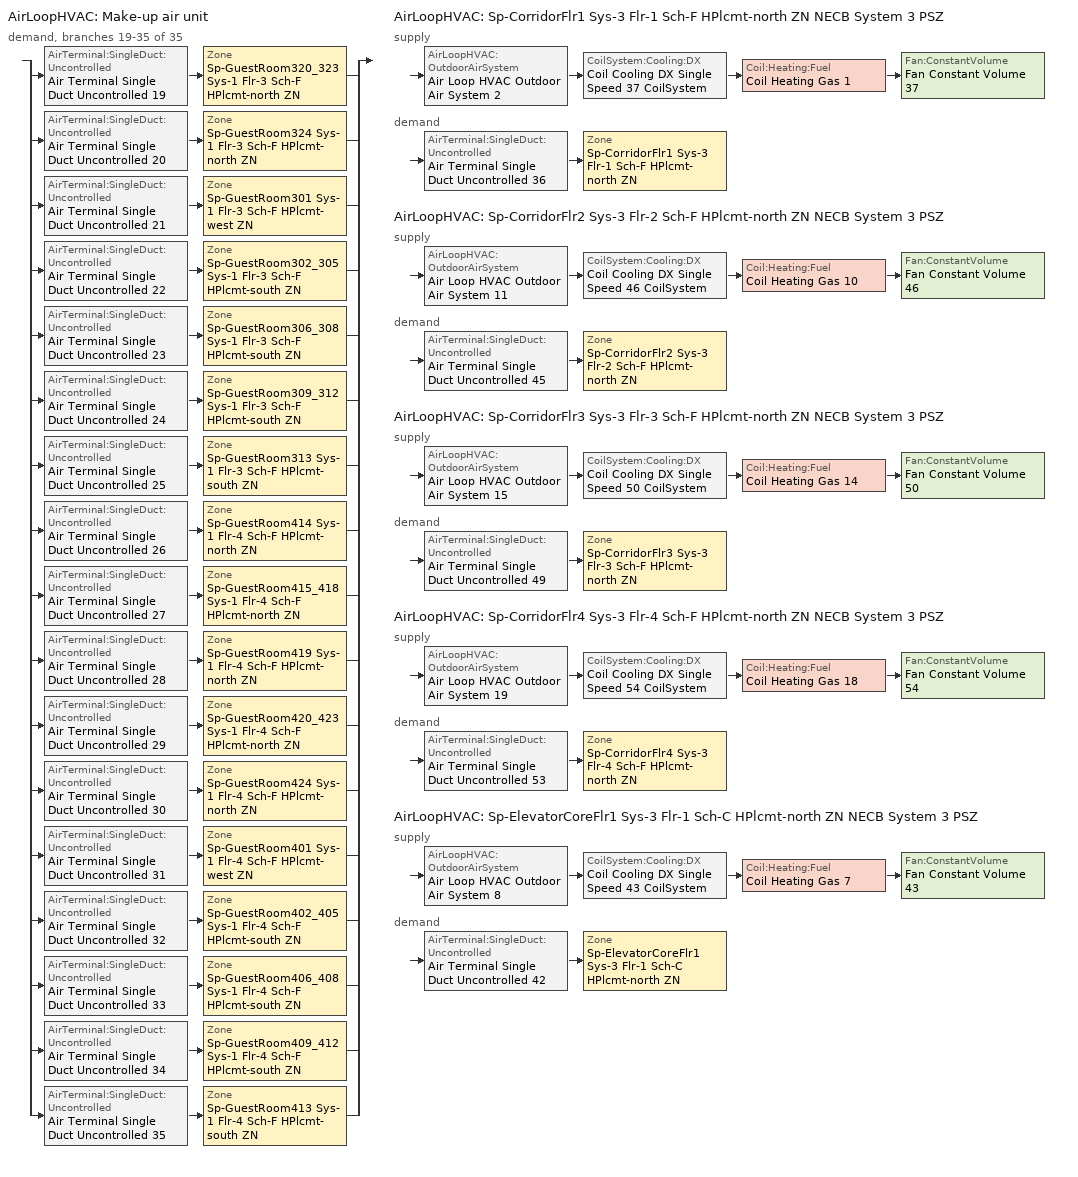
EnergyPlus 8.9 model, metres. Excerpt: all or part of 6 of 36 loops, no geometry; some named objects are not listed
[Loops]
AirLoopHVAC 'Make-up air unit'
 demand, branches 19-35 of 35: split
  | AirTerminal:SingleDuct:Uncontrolled 'Air Terminal Single Duct Uncontrolled 19' > Zone 'Sp-GuestRoom320_323 Sys-1 Flr-3 Sch-F HPlcmt-north ZN'
  | AirTerminal:SingleDuct:Uncontrolled 'Air Terminal Single Duct Uncontrolled 20' > Zone 'Sp-GuestRoom324 Sys-1 Flr-3 Sch-F HPlcmt-north ZN'
  | AirTerminal:SingleDuct:Uncontrolled 'Air Terminal Single Duct Uncontrolled 21' > Zone 'Sp-GuestRoom301 Sys-1 Flr-3 Sch-F HPlcmt-west ZN'
  | AirTerminal:SingleDuct:Uncontrolled 'Air Terminal Single Duct Uncontrolled 22' > Zone 'Sp-GuestRoom302_305 Sys-1 Flr-3 Sch-F HPlcmt-south ZN'
  | AirTerminal:SingleDuct:Uncontrolled 'Air Terminal Single Duct Uncontrolled 23' > Zone 'Sp-GuestRoom306_308 Sys-1 Flr-3 Sch-F HPlcmt-south ZN'
  | AirTerminal:SingleDuct:Uncontrolled 'Air Terminal Single Duct Uncontrolled 24' > Zone 'Sp-GuestRoom309_312 Sys-1 Flr-3 Sch-F HPlcmt-south ZN'
  | AirTerminal:SingleDuct:Uncontrolled 'Air Terminal Single Duct Uncontrolled 25' > Zone 'Sp-GuestRoom313 Sys-1 Flr-3 Sch-F HPlcmt-south ZN'
  | AirTerminal:SingleDuct:Uncontrolled 'Air Terminal Single Duct Uncontrolled 26' > Zone 'Sp-GuestRoom414 Sys-1 Flr-4 Sch-F HPlcmt-north ZN'
  | AirTerminal:SingleDuct:Uncontrolled 'Air Terminal Single Duct Uncontrolled 27' > Zone 'Sp-GuestRoom415_418 Sys-1 Flr-4 Sch-F HPlcmt-north ZN'
  | AirTerminal:SingleDuct:Uncontrolled 'Air Terminal Single Duct Uncontrolled 28' > Zone 'Sp-GuestRoom419 Sys-1 Flr-4 Sch-F HPlcmt-north ZN'
  | AirTerminal:SingleDuct:Uncontrolled 'Air Terminal Single Duct Uncontrolled 29' > Zone 'Sp-GuestRoom420_423 Sys-1 Flr-4 Sch-F HPlcmt-north ZN'
  | AirTerminal:SingleDuct:Uncontrolled 'Air Terminal Single Duct Uncontrolled 30' > Zone 'Sp-GuestRoom424 Sys-1 Flr-4 Sch-F HPlcmt-north ZN'
  | AirTerminal:SingleDuct:Uncontrolled 'Air Terminal Single Duct Uncontrolled 31' > Zone 'Sp-GuestRoom401 Sys-1 Flr-4 Sch-F HPlcmt-west ZN'
  | AirTerminal:SingleDuct:Uncontrolled 'Air Terminal Single Duct Uncontrolled 32' > Zone 'Sp-GuestRoom402_405 Sys-1 Flr-4 Sch-F HPlcmt-south ZN'
  | AirTerminal:SingleDuct:Uncontrolled 'Air Terminal Single Duct Uncontrolled 33' > Zone 'Sp-GuestRoom406_408 Sys-1 Flr-4 Sch-F HPlcmt-south ZN'
  | AirTerminal:SingleDuct:Uncontrolled 'Air Terminal Single Duct Uncontrolled 34' > Zone 'Sp-GuestRoom409_412 Sys-1 Flr-4 Sch-F HPlcmt-south ZN'
  | AirTerminal:SingleDuct:Uncontrolled 'Air Terminal Single Duct Uncontrolled 35' > Zone 'Sp-GuestRoom413 Sys-1 Flr-4 Sch-F HPlcmt-south ZN'
AirLoopHVAC 'Sp-CorridorFlr1 Sys-3 Flr-1 Sch-F HPlcmt-north ZN NECB System 3 PSZ'
 supply: AirLoopHVAC:OutdoorAirSystem 'Air Loop HVAC Outdoor Air System 2' > CoilSystem:Cooling:DX 'Coil Cooling DX Single Speed 37 CoilSystem' > Coil:Heating:Fuel 'Coil Heating Gas 1' > Fan:ConstantVolume 'Fan Constant Volume 37'
 demand: AirTerminal:SingleDuct:Uncontrolled 'Air Terminal Single Duct Uncontrolled 36' > Zone 'Sp-CorridorFlr1 Sys-3 Flr-1 Sch-F HPlcmt-north ZN'
AirLoopHVAC 'Sp-CorridorFlr2 Sys-3 Flr-2 Sch-F HPlcmt-north ZN NECB System 3 PSZ'
 supply: AirLoopHVAC:OutdoorAirSystem 'Air Loop HVAC Outdoor Air System 11' > CoilSystem:Cooling:DX 'Coil Cooling DX Single Speed 46 CoilSystem' > Coil:Heating:Fuel 'Coil Heating Gas 10' > Fan:ConstantVolume 'Fan Constant Volume 46'
 demand: AirTerminal:SingleDuct:Uncontrolled 'Air Terminal Single Duct Uncontrolled 45' > Zone 'Sp-CorridorFlr2 Sys-3 Flr-2 Sch-F HPlcmt-north ZN'
AirLoopHVAC 'Sp-CorridorFlr3 Sys-3 Flr-3 Sch-F HPlcmt-north ZN NECB System 3 PSZ'
 supply: AirLoopHVAC:OutdoorAirSystem 'Air Loop HVAC Outdoor Air System 15' > CoilSystem:Cooling:DX 'Coil Cooling DX Single Speed 50 CoilSystem' > Coil:Heating:Fuel 'Coil Heating Gas 14' > Fan:ConstantVolume 'Fan Constant Volume 50'
 demand: AirTerminal:SingleDuct:Uncontrolled 'Air Terminal Single Duct Uncontrolled 49' > Zone 'Sp-CorridorFlr3 Sys-3 Flr-3 Sch-F HPlcmt-north ZN'
AirLoopHVAC 'Sp-CorridorFlr4 Sys-3 Flr-4 Sch-F HPlcmt-north ZN NECB System 3 PSZ'
 supply: AirLoopHVAC:OutdoorAirSystem 'Air Loop HVAC Outdoor Air System 19' > CoilSystem:Cooling:DX 'Coil Cooling DX Single Speed 54 CoilSystem' > Coil:Heating:Fuel 'Coil Heating Gas 18' > Fan:ConstantVolume 'Fan Constant Volume 54'
 demand: AirTerminal:SingleDuct:Uncontrolled 'Air Terminal Single Duct Uncontrolled 53' > Zone 'Sp-CorridorFlr4 Sys-3 Flr-4 Sch-F HPlcmt-north ZN'
AirLoopHVAC 'Sp-ElevatorCoreFlr1 Sys-3 Flr-1 Sch-C HPlcmt-north ZN NECB System 3 PSZ'
 supply: AirLoopHVAC:OutdoorAirSystem 'Air Loop HVAC Outdoor Air System 8' > CoilSystem:Cooling:DX 'Coil Cooling DX Single Speed 43 CoilSystem' > Coil:Heating:Fuel 'Coil Heating Gas 7' > Fan:ConstantVolume 'Fan Constant Volume 43'
 demand: AirTerminal:SingleDuct:Uncontrolled 'Air Terminal Single Duct Uncontrolled 42' > Zone 'Sp-ElevatorCoreFlr1 Sys-3 Flr-1 Sch-C HPlcmt-north ZN'
[ZoneControl:Thermostat] Control Object Type 1=ThermostatSetpoint:DualSetpoint
Name | Zone or ZoneList | Control Type Schedule | Control Name 1
Sp-CorridorFlr1 Sys-3 Flr-1 Sch-F HPlcmt-north ZN Thermostat | Sp-CorridorFlr1 Sys-3 Flr-1 Sch-F HPlcmt-north ZN | Sp-CorridorFlr1 Sys-3 Flr-1 Sch-F HPlcmt-north ZN Thermostat Schedule | Space Function Corridor/Transition area other-sch-F Thermostat 5
Sp-CorridorFlr2 Sys-3 Flr-2 Sch-F HPlcmt-north ZN Thermostat | Sp-CorridorFlr2 Sys-3 Flr-2 Sch-F HPlcmt-north ZN | Sp-CorridorFlr2 Sys-3 Flr-2 Sch-F HPlcmt-north ZN Thermostat Schedule | Space Function Corridor/Transition area other-sch-F Thermostat 6
Sp-CorridorFlr3 Sys-3 Flr-3 Sch-F HPlcmt-north ZN Thermostat | Sp-CorridorFlr3 Sys-3 Flr-3 Sch-F HPlcmt-north ZN | Sp-CorridorFlr3 Sys-3 Flr-3 Sch-F HPlcmt-north ZN Thermostat Schedule | Space Function Corridor/Transition area other-sch-F Thermostat 7
Sp-CorridorFlr4 Sys-3 Flr-4 Sch-F HPlcmt-north ZN Thermostat | Sp-CorridorFlr4 Sys-3 Flr-4 Sch-F HPlcmt-north ZN | Sp-CorridorFlr4 Sys-3 Flr-4 Sch-F HPlcmt-north ZN Thermostat Schedule | Space Function Corridor/Transition area other-sch-F Thermostat 8
Sp-ElevatorCoreFlr1 Sys-3 Flr-1 Sch-C HPlcmt-north ZN Thermostat | Sp-ElevatorCoreFlr1 Sys-3 Flr-1 Sch-C HPlcmt-north ZN | Sp-ElevatorCoreFlr1 Sys-3 Flr-1 Sch-C HPlcmt-north ZN Thermostat Schedule | Space Function Lobby - elevator Thermostat 5
Sp-GuestRoom301 Sys-1 Flr-3 Sch-F HPlcmt-west ZN Thermostat | Sp-GuestRoom301 Sys-1 Flr-3 Sch-F HPlcmt-west ZN | Sp-GuestRoom301 Sys-1 Flr-3 Sch-F HPlcmt-west ZN Thermostat Schedule | Space Function Guest room Thermostat 56
Sp-GuestRoom302_305 Sys-1 Flr-3 Sch-F HPlcmt-south ZN Thermostat | Sp-GuestRoom302_305 Sys-1 Flr-3 Sch-F HPlcmt-south ZN | Sp-GuestRoom302_305 Sys-1 Flr-3 Sch-F HPlcmt-south ZN Thermostat Schedule | Space Function Guest room Thermostat 57
Sp-GuestRoom306_308 Sys-1 Flr-3 Sch-F HPlcmt-south ZN Thermostat | Sp-GuestRoom306_308 Sys-1 Flr-3 Sch-F HPlcmt-south ZN | Sp-GuestRoom306_308 Sys-1 Flr-3 Sch-F HPlcmt-south ZN Thermostat Schedule | Space Function Guest room Thermostat 58
Sp-GuestRoom309_312 Sys-1 Flr-3 Sch-F HPlcmt-south ZN Thermostat | Sp-GuestRoom309_312 Sys-1 Flr-3 Sch-F HPlcmt-south ZN | Sp-GuestRoom309_312 Sys-1 Flr-3 Sch-F HPlcmt-south ZN Thermostat Schedule | Space Function Guest room Thermostat 59
Sp-GuestRoom313 Sys-1 Flr-3 Sch-F HPlcmt-south ZN Thermostat | Sp-GuestRoom313 Sys-1 Flr-3 Sch-F HPlcmt-south ZN | Sp-GuestRoom313 Sys-1 Flr-3 Sch-F HPlcmt-south ZN Thermostat Schedule | Space Function Guest room Thermostat 60
Sp-GuestRoom320_323 Sys-1 Flr-3 Sch-F HPlcmt-north ZN Thermostat | Sp-GuestRoom320_323 Sys-1 Flr-3 Sch-F HPlcmt-north ZN | Sp-GuestRoom320_323 Sys-1 Flr-3 Sch-F HPlcmt-north ZN Thermostat Schedule | Space Function Guest room Thermostat 54
Sp-GuestRoom324 Sys-1 Flr-3 Sch-F HPlcmt-north ZN Thermostat | Sp-GuestRoom324 Sys-1 Flr-3 Sch-F HPlcmt-north ZN | Sp-GuestRoom324 Sys-1 Flr-3 Sch-F HPlcmt-north ZN Thermostat Schedule | Space Function Guest room Thermostat 55
Sp-GuestRoom401 Sys-1 Flr-4 Sch-F HPlcmt-west ZN Thermostat | Sp-GuestRoom401 Sys-1 Flr-4 Sch-F HPlcmt-west ZN | Sp-GuestRoom401 Sys-1 Flr-4 Sch-F HPlcmt-west ZN Thermostat Schedule | Space Function Guest room Thermostat 66
Sp-GuestRoom402_405 Sys-1 Flr-4 Sch-F HPlcmt-south ZN Thermostat | Sp-GuestRoom402_405 Sys-1 Flr-4 Sch-F HPlcmt-south ZN | Sp-GuestRoom402_405 Sys-1 Flr-4 Sch-F HPlcmt-south ZN Thermostat Schedule | Space Function Guest room Thermostat 67
Sp-GuestRoom406_408 Sys-1 Flr-4 Sch-F HPlcmt-south ZN Thermostat | Sp-GuestRoom406_408 Sys-1 Flr-4 Sch-F HPlcmt-south ZN | Sp-GuestRoom406_408 Sys-1 Flr-4 Sch-F HPlcmt-south ZN Thermostat Schedule | Space Function Guest room Thermostat 68
Sp-GuestRoom409_412 Sys-1 Flr-4 Sch-F HPlcmt-south ZN Thermostat | Sp-GuestRoom409_412 Sys-1 Flr-4 Sch-F HPlcmt-south ZN | Sp-GuestRoom409_412 Sys-1 Flr-4 Sch-F HPlcmt-south ZN Thermostat Schedule | Space Function Guest room Thermostat 69
Sp-GuestRoom413 Sys-1 Flr-4 Sch-F HPlcmt-south ZN Thermostat | Sp-GuestRoom413 Sys-1 Flr-4 Sch-F HPlcmt-south ZN | Sp-GuestRoom413 Sys-1 Flr-4 Sch-F HPlcmt-south ZN Thermostat Schedule | Space Function Guest room Thermostat 70
Sp-GuestRoom414 Sys-1 Flr-4 Sch-F HPlcmt-north ZN Thermostat | Sp-GuestRoom414 Sys-1 Flr-4 Sch-F HPlcmt-north ZN | Sp-GuestRoom414 Sys-1 Flr-4 Sch-F HPlcmt-north ZN Thermostat Schedule | Space Function Guest room Thermostat 61
Sp-GuestRoom415_418 Sys-1 Flr-4 Sch-F HPlcmt-north ZN Thermostat | Sp-GuestRoom415_418 Sys-1 Flr-4 Sch-F HPlcmt-north ZN | Sp-GuestRoom415_418 Sys-1 Flr-4 Sch-F HPlcmt-north ZN Thermostat Schedule | Space Function Guest room Thermostat 62
Sp-GuestRoom419 Sys-1 Flr-4 Sch-F HPlcmt-north ZN Thermostat | Sp-GuestRoom419 Sys-1 Flr-4 Sch-F HPlcmt-north ZN | Sp-GuestRoom419 Sys-1 Flr-4 Sch-F HPlcmt-north ZN Thermostat Schedule | Space Function Guest room Thermostat 63
Sp-GuestRoom420_423 Sys-1 Flr-4 Sch-F HPlcmt-north ZN Thermostat | Sp-GuestRoom420_423 Sys-1 Flr-4 Sch-F HPlcmt-north ZN | Sp-GuestRoom420_423 Sys-1 Flr-4 Sch-F HPlcmt-north ZN Thermostat Schedule | Space Function Guest room Thermostat 64
Sp-GuestRoom424 Sys-1 Flr-4 Sch-F HPlcmt-north ZN Thermostat | Sp-GuestRoom424 Sys-1 Flr-4 Sch-F HPlcmt-north ZN | Sp-GuestRoom424 Sys-1 Flr-4 Sch-F HPlcmt-north ZN Thermostat Schedule | Space Function Guest room Thermostat 65
[ThermostatSetpoint:DualSetpoint]
Name | Heating Setpoint Temperature Schedule | Cooling Setpoint Temperature Schedule
Space Function Corridor/Transition area other-sch-F Thermostat 5; Space Function Corridor/Transition area other-sch-F Thermostat 6; Space Function Corridor/Transition area other-sch-F Thermostat 7; Space Function Corridor/Transition area other-sch-F Thermostat 8; Space Function Guest room Thermostat 56; Space Function Guest room Thermostat 57; Space Function Guest room Thermostat 58; Space Function Guest room Thermostat 59; Space Function Guest room Thermostat 60; Space Function Guest room Thermostat 54; Space Function Guest room Thermostat 55; Space Function Guest room Thermostat 66; Space Function Guest room Thermostat 67; Space Function Guest room Thermostat 68; Space Function Guest room Thermostat 69; Space Function Guest room Thermostat 70; Space Function Guest room Thermostat 61; Space Function Guest room Thermostat 62; Space Function Guest room Thermostat 63; Space Function Guest room Thermostat 64; Space Function Guest room Thermostat 65 | NECB-F-Thermostat Setpoint-Heating | NECB-F-Thermostat Setpoint-Cooling
Space Function Lobby - elevator Thermostat 5 | NECB-C-Thermostat Setpoint-Heating | NECB-C-Thermostat Setpoint-Cooling
[AirTerminal:SingleDuct:Uncontrolled] Availability Schedule=Always On Discrete; Maximum Air Flow Rate {m3/s}=AutoSize
Air Terminal Single Duct Uncontrolled 36; Air Terminal Single Duct Uncontrolled 45; Air Terminal Single Duct Uncontrolled 49; Air Terminal Single Duct Uncontrolled 53; Air Terminal Single Duct Uncontrolled 42; Air Terminal Single Duct Uncontrolled 21; Air Terminal Single Duct Uncontrolled 22; Air Terminal Single Duct Uncontrolled 23; Air Terminal Single Duct Uncontrolled 24; Air Terminal Single Duct Uncontrolled 25; Air Terminal Single Duct Uncontrolled 19; Air Terminal Single Duct Uncontrolled 20; Air Terminal Single Duct Uncontrolled 31; Air Terminal Single Duct Uncontrolled 32; Air Terminal Single Duct Uncontrolled 33; Air Terminal Single Duct Uncontrolled 34; Air Terminal Single Duct Uncontrolled 35; Air Terminal Single Duct Uncontrolled 26; Air Terminal Single Duct Uncontrolled 27; Air Terminal Single Duct Uncontrolled 28; Air Terminal Single Duct Uncontrolled 29; Air Terminal Single Duct Uncontrolled 30
[Zone equipment]
Sp-CorridorFlr1 Sys-3 Flr-1 Sch-F HPlcmt-north ZN: Air Terminal Single Duct Uncontrolled 36, Zone HVAC Baseboard Convective Water 36
Sp-CorridorFlr2 Sys-3 Flr-2 Sch-F HPlcmt-north ZN: Air Terminal Single Duct Uncontrolled 45, Zone HVAC Baseboard Convective Water 45
Sp-CorridorFlr3 Sys-3 Flr-3 Sch-F HPlcmt-north ZN: Air Terminal Single Duct Uncontrolled 49, Zone HVAC Baseboard Convective Water 49
Sp-CorridorFlr4 Sys-3 Flr-4 Sch-F HPlcmt-north ZN: Air Terminal Single Duct Uncontrolled 53, Zone HVAC Baseboard Convective Water 53
Sp-ElevatorCoreFlr1 Sys-3 Flr-1 Sch-C HPlcmt-north ZN: Air Terminal Single Duct Uncontrolled 42, Zone HVAC Baseboard Convective Water 42
Sp-GuestRoom301 Sys-1 Flr-3 Sch-F HPlcmt-west ZN: Sp-GuestRoom301 Sys-1 Flr-3 Sch-F HPlcmt-west ZN PTAC, Zone HVAC Baseboard Convective Water 21, Air Terminal Single Duct Uncontrolled 21
Sp-GuestRoom302_305 Sys-1 Flr-3 Sch-F HPlcmt-south ZN: Sp-GuestRoom302_305 Sys-1 Flr-3 Sch-F HPlcmt-south ZN PTAC, Zone HVAC Baseboard Convective Water 22, Air Terminal Single Duct Uncontrolled 22
Sp-GuestRoom306_308 Sys-1 Flr-3 Sch-F HPlcmt-south ZN: Sp-GuestRoom306_308 Sys-1 Flr-3 Sch-F HPlcmt-south ZN PTAC, Zone HVAC Baseboard Convective Water 23, Air Terminal Single Duct Uncontrolled 23
Sp-GuestRoom309_312 Sys-1 Flr-3 Sch-F HPlcmt-south ZN: Sp-GuestRoom309_312 Sys-1 Flr-3 Sch-F HPlcmt-south ZN PTAC, Zone HVAC Baseboard Convective Water 24, Air Terminal Single Duct Uncontrolled 24
Sp-GuestRoom313 Sys-1 Flr-3 Sch-F HPlcmt-south ZN: Sp-GuestRoom313 Sys-1 Flr-3 Sch-F HPlcmt-south ZN PTAC, Zone HVAC Baseboard Convective Water 25, Air Terminal Single Duct Uncontrolled 25
Sp-GuestRoom320_323 Sys-1 Flr-3 Sch-F HPlcmt-north ZN: Sp-GuestRoom320_323 Sys-1 Flr-3 Sch-F HPlcmt-north ZN PTAC, Zone HVAC Baseboard Convective Water 19, Air Terminal Single Duct Uncontrolled 19
Sp-GuestRoom324 Sys-1 Flr-3 Sch-F HPlcmt-north ZN: Sp-GuestRoom324 Sys-1 Flr-3 Sch-F HPlcmt-north ZN PTAC, Zone HVAC Baseboard Convective Water 20, Air Terminal Single Duct Uncontrolled 20
Sp-GuestRoom401 Sys-1 Flr-4 Sch-F HPlcmt-west ZN: Sp-GuestRoom401 Sys-1 Flr-4 Sch-F HPlcmt-west ZN PTAC, Zone HVAC Baseboard Convective Water 31, Air Terminal Single Duct Uncontrolled 31
Sp-GuestRoom402_405 Sys-1 Flr-4 Sch-F HPlcmt-south ZN: Sp-GuestRoom402_405 Sys-1 Flr-4 Sch-F HPlcmt-south ZN PTAC, Zone HVAC Baseboard Convective Water 32, Air Terminal Single Duct Uncontrolled 32
Sp-GuestRoom406_408 Sys-1 Flr-4 Sch-F HPlcmt-south ZN: Sp-GuestRoom406_408 Sys-1 Flr-4 Sch-F HPlcmt-south ZN PTAC, Zone HVAC Baseboard Convective Water 33, Air Terminal Single Duct Uncontrolled 33
Sp-GuestRoom409_412 Sys-1 Flr-4 Sch-F HPlcmt-south ZN: Sp-GuestRoom409_412 Sys-1 Flr-4 Sch-F HPlcmt-south ZN PTAC, Zone HVAC Baseboard Convective Water 34, Air Terminal Single Duct Uncontrolled 34
Sp-GuestRoom413 Sys-1 Flr-4 Sch-F HPlcmt-south ZN: Sp-GuestRoom413 Sys-1 Flr-4 Sch-F HPlcmt-south ZN PTAC, Zone HVAC Baseboard Convective Water 35, Air Terminal Single Duct Uncontrolled 35
Sp-GuestRoom414 Sys-1 Flr-4 Sch-F HPlcmt-north ZN: Sp-GuestRoom414 Sys-1 Flr-4 Sch-F HPlcmt-north ZN PTAC, Zone HVAC Baseboard Convective Water 26, Air Terminal Single Duct Uncontrolled 26
Sp-GuestRoom415_418 Sys-1 Flr-4 Sch-F HPlcmt-north ZN: Sp-GuestRoom415_418 Sys-1 Flr-4 Sch-F HPlcmt-north ZN PTAC, Zone HVAC Baseboard Convective Water 27, Air Terminal Single Duct Uncontrolled 27
Sp-GuestRoom419 Sys-1 Flr-4 Sch-F HPlcmt-north ZN: Sp-GuestRoom419 Sys-1 Flr-4 Sch-F HPlcmt-north ZN PTAC, Zone HVAC Baseboard Convective Water 28, Air Terminal Single Duct Uncontrolled 28
Sp-GuestRoom420_423 Sys-1 Flr-4 Sch-F HPlcmt-north ZN: Sp-GuestRoom420_423 Sys-1 Flr-4 Sch-F HPlcmt-north ZN PTAC, Zone HVAC Baseboard Convective Water 29, Air Terminal Single Duct Uncontrolled 29
Sp-GuestRoom424 Sys-1 Flr-4 Sch-F HPlcmt-north ZN: Sp-GuestRoom424 Sys-1 Flr-4 Sch-F HPlcmt-north ZN PTAC, Zone HVAC Baseboard Convective Water 30, Air Terminal Single Duct Uncontrolled 30
[Sizing:Zone] Zone Cooling Design Supply Air Temperature Input Method=SupplyAirTemperature; Zone Cooling Design Supply Air Temperature {C}=13; Zone Cooling Design Supply Air Temperature Difference {deltaC}=11.11; Zone Heating Design Supply Air Temperature Input Method=SupplyAirTemperature; Zone Heating Design Supply Air Temperature {C}=43; Zone Heating Design Supply Air Temperature Difference {deltaC}=11.11; Zone Cooling Design Supply Air Humidity Ratio {kgWater/kgDryAir}=0.0085; Zone Heating Design Supply Air Humidity Ratio {kgWater/kgDryAir}=0.008; Zone Heating Sizing Factor=1.3; Zone Cooling Sizing Factor=1.1; Cooling Design Air Flow Method=DesignDay; Cooling Design Air Flow Rate {m3/s}=0; Cooling Minimum Air Flow per Zone Floor Area {m3/s-m2}=0.000762; Cooling Minimum Air Flow {m3/s}=0; Cooling Minimum Air Flow Fraction=0; Heating Design Air Flow Method=DesignDay; Heating Design Air Flow Rate {m3/s}=0; Heating Maximum Air Flow per Zone Floor Area {m3/s-m2}=0.002032; Heating Maximum Air Flow {m3/s}=0.141576; Heating Maximum Air Flow Fraction=0.3; Account for Dedicated Outdoor Air System=No
Name | Design Specification Outdoor Air Object | Design Specification Zone Air Distribution Object
Sp-CorridorFlr1 Sys-3 Flr-1 Sch-F HPlcmt-north ZN | Space Function Corridor/Transition area other-sch-F Ventilation | Sp-CorridorFlr1 Sys-3 Flr-1 Sch-F HPlcmt-north ZN Design Spec Zone Air Dist
Sp-CorridorFlr2 Sys-3 Flr-2 Sch-F HPlcmt-north ZN | Space Function Corridor/Transition area other-sch-F Ventilation | Sp-CorridorFlr2 Sys-3 Flr-2 Sch-F HPlcmt-north ZN Design Spec Zone Air Dist
Sp-CorridorFlr3 Sys-3 Flr-3 Sch-F HPlcmt-north ZN | Space Function Corridor/Transition area other-sch-F Ventilation | Sp-CorridorFlr3 Sys-3 Flr-3 Sch-F HPlcmt-north ZN Design Spec Zone Air Dist
Sp-CorridorFlr4 Sys-3 Flr-4 Sch-F HPlcmt-north ZN | Space Function Corridor/Transition area other-sch-F Ventilation | Sp-CorridorFlr4 Sys-3 Flr-4 Sch-F HPlcmt-north ZN Design Spec Zone Air Dist
Sp-ElevatorCoreFlr1 Sys-3 Flr-1 Sch-C HPlcmt-north ZN | Space Function Lobby - elevator Ventilation | Sp-ElevatorCoreFlr1 Sys-3 Flr-1 Sch-C HPlcmt-north ZN Design Spec Zone Air Dist
Sp-GuestRoom301 Sys-1 Flr-3 Sch-F HPlcmt-west ZN | Space Function Guest room Ventilation | Sp-GuestRoom301 Sys-1 Flr-3 Sch-F HPlcmt-west ZN Design Spec Zone Air Dist
Sp-GuestRoom302_305 Sys-1 Flr-3 Sch-F HPlcmt-south ZN | Space Function Guest room Ventilation | Sp-GuestRoom302_305 Sys-1 Flr-3 Sch-F HPlcmt-south ZN Design Spec Zone Air Dist
Sp-GuestRoom306_308 Sys-1 Flr-3 Sch-F HPlcmt-south ZN | Space Function Guest room Ventilation | Sp-GuestRoom306_308 Sys-1 Flr-3 Sch-F HPlcmt-south ZN Design Spec Zone Air Dist
Sp-GuestRoom309_312 Sys-1 Flr-3 Sch-F HPlcmt-south ZN | Space Function Guest room Ventilation | Sp-GuestRoom309_312 Sys-1 Flr-3 Sch-F HPlcmt-south ZN Design Spec Zone Air Dist
Sp-GuestRoom313 Sys-1 Flr-3 Sch-F HPlcmt-south ZN | Space Function Guest room Ventilation | Sp-GuestRoom313 Sys-1 Flr-3 Sch-F HPlcmt-south ZN Design Spec Zone Air Dist
Sp-GuestRoom320_323 Sys-1 Flr-3 Sch-F HPlcmt-north ZN | Space Function Guest room Ventilation | Sp-GuestRoom320_323 Sys-1 Flr-3 Sch-F HPlcmt-north ZN Design Spec Zone Air Dist
Sp-GuestRoom324 Sys-1 Flr-3 Sch-F HPlcmt-north ZN | Space Function Guest room Ventilation | Sp-GuestRoom324 Sys-1 Flr-3 Sch-F HPlcmt-north ZN Design Spec Zone Air Dist
Sp-GuestRoom401 Sys-1 Flr-4 Sch-F HPlcmt-west ZN | Space Function Guest room Ventilation | Sp-GuestRoom401 Sys-1 Flr-4 Sch-F HPlcmt-west ZN Design Spec Zone Air Dist
Sp-GuestRoom402_405 Sys-1 Flr-4 Sch-F HPlcmt-south ZN | Space Function Guest room Ventilation | Sp-GuestRoom402_405 Sys-1 Flr-4 Sch-F HPlcmt-south ZN Design Spec Zone Air Dist
Sp-GuestRoom406_408 Sys-1 Flr-4 Sch-F HPlcmt-south ZN | Space Function Guest room Ventilation | Sp-GuestRoom406_408 Sys-1 Flr-4 Sch-F HPlcmt-south ZN Design Spec Zone Air Dist
Sp-GuestRoom409_412 Sys-1 Flr-4 Sch-F HPlcmt-south ZN | Space Function Guest room Ventilation | Sp-GuestRoom409_412 Sys-1 Flr-4 Sch-F HPlcmt-south ZN Design Spec Zone Air Dist
Sp-GuestRoom413 Sys-1 Flr-4 Sch-F HPlcmt-south ZN | Space Function Guest room Ventilation | Sp-GuestRoom413 Sys-1 Flr-4 Sch-F HPlcmt-south ZN Design Spec Zone Air Dist
Sp-GuestRoom414 Sys-1 Flr-4 Sch-F HPlcmt-north ZN | Space Function Guest room Ventilation | Sp-GuestRoom414 Sys-1 Flr-4 Sch-F HPlcmt-north ZN Design Spec Zone Air Dist
Sp-GuestRoom415_418 Sys-1 Flr-4 Sch-F HPlcmt-north ZN | Space Function Guest room Ventilation | Sp-GuestRoom415_418 Sys-1 Flr-4 Sch-F HPlcmt-north ZN Design Spec Zone Air Dist
Sp-GuestRoom419 Sys-1 Flr-4 Sch-F HPlcmt-north ZN | Space Function Guest room Ventilation | Sp-GuestRoom419 Sys-1 Flr-4 Sch-F HPlcmt-north ZN Design Spec Zone Air Dist
Sp-GuestRoom420_423 Sys-1 Flr-4 Sch-F HPlcmt-north ZN | Space Function Guest room Ventilation | Sp-GuestRoom420_423 Sys-1 Flr-4 Sch-F HPlcmt-north ZN Design Spec Zone Air Dist
Sp-GuestRoom424 Sys-1 Flr-4 Sch-F HPlcmt-north ZN | Space Function Guest room Ventilation | Sp-GuestRoom424 Sys-1 Flr-4 Sch-F HPlcmt-north ZN Design Spec Zone Air Dist
[DesignSpecification:ZoneAirDistribution] Zone Air Distribution Effectiveness in Cooling Mode=1; Zone Air Distribution Effectiveness in Heating Mode=1
Sp-CorridorFlr1 Sys-3 Flr-1 Sch-F HPlcmt-north ZN Design Spec Zone Air Dist; Sp-CorridorFlr2 Sys-3 Flr-2 Sch-F HPlcmt-north ZN Design Spec Zone Air Dist; Sp-CorridorFlr3 Sys-3 Flr-3 Sch-F HPlcmt-north ZN Design Spec Zone Air Dist; Sp-CorridorFlr4 Sys-3 Flr-4 Sch-F HPlcmt-north ZN Design Spec Zone Air Dist; Sp-ElevatorCoreFlr1 Sys-3 Flr-1 Sch-C HPlcmt-north ZN Design Spec Zone Air Dist; Sp-GuestRoom301 Sys-1 Flr-3 Sch-F HPlcmt-west ZN Design Spec Zone Air Dist; Sp-GuestRoom302_305 Sys-1 Flr-3 Sch-F HPlcmt-south ZN Design Spec Zone Air Dist; Sp-GuestRoom306_308 Sys-1 Flr-3 Sch-F HPlcmt-south ZN Design Spec Zone Air Dist; Sp-GuestRoom309_312 Sys-1 Flr-3 Sch-F HPlcmt-south ZN Design Spec Zone Air Dist; Sp-GuestRoom313 Sys-1 Flr-3 Sch-F HPlcmt-south ZN Design Spec Zone Air Dist; Sp-GuestRoom320_323 Sys-1 Flr-3 Sch-F HPlcmt-north ZN Design Spec Zone Air Dist; Sp-GuestRoom324 Sys-1 Flr-3 Sch-F HPlcmt-north ZN Design Spec Zone Air Dist; Sp-GuestRoom401 Sys-1 Flr-4 Sch-F HPlcmt-west ZN Design Spec Zone Air Dist; Sp-GuestRoom402_405 Sys-1 Flr-4 Sch-F HPlcmt-south ZN Design Spec Zone Air Dist; Sp-GuestRoom406_408 Sys-1 Flr-4 Sch-F HPlcmt-south ZN Design Spec Zone Air Dist; Sp-GuestRoom409_412 Sys-1 Flr-4 Sch-F HPlcmt-south ZN Design Spec Zone Air Dist; Sp-GuestRoom413 Sys-1 Flr-4 Sch-F HPlcmt-south ZN Design Spec Zone Air Dist; Sp-GuestRoom414 Sys-1 Flr-4 Sch-F HPlcmt-north ZN Design Spec Zone Air Dist; Sp-GuestRoom415_418 Sys-1 Flr-4 Sch-F HPlcmt-north ZN Design Spec Zone Air Dist; Sp-GuestRoom419 Sys-1 Flr-4 Sch-F HPlcmt-north ZN Design Spec Zone Air Dist; Sp-GuestRoom420_423 Sys-1 Flr-4 Sch-F HPlcmt-north ZN Design Spec Zone Air Dist; Sp-GuestRoom424 Sys-1 Flr-4 Sch-F HPlcmt-north ZN Design Spec Zone Air Dist
[Controller:MechanicalVentilation] Availability Schedule=Always On Discrete; Demand Controlled Ventilation=No; System Outdoor Air Method=ZoneSum
Name | Zone Name 1 | Design Specification Outdoor Air Object Name 1 | Design Specification Zone Air Distribution Object Name 1
Controller Mechanical Ventilation 2 | Sp-CorridorFlr1 Sys-3 Flr-1 Sch-F HPlcmt-north ZN | Space Function Corridor/Transition area other-sch-F Ventilation | Sp-CorridorFlr1 Sys-3 Flr-1 Sch-F HPlcmt-north ZN Design Spec Zone Air Dist
Controller Mechanical Ventilation 11 | Sp-CorridorFlr2 Sys-3 Flr-2 Sch-F HPlcmt-north ZN | Space Function Corridor/Transition area other-sch-F Ventilation | Sp-CorridorFlr2 Sys-3 Flr-2 Sch-F HPlcmt-north ZN Design Spec Zone Air Dist
Controller Mechanical Ventilation 15 | Sp-CorridorFlr3 Sys-3 Flr-3 Sch-F HPlcmt-north ZN | Space Function Corridor/Transition area other-sch-F Ventilation | Sp-CorridorFlr3 Sys-3 Flr-3 Sch-F HPlcmt-north ZN Design Spec Zone Air Dist
Controller Mechanical Ventilation 19 | Sp-CorridorFlr4 Sys-3 Flr-4 Sch-F HPlcmt-north ZN | Space Function Corridor/Transition area other-sch-F Ventilation | Sp-CorridorFlr4 Sys-3 Flr-4 Sch-F HPlcmt-north ZN Design Spec Zone Air Dist
Controller Mechanical Ventilation 8 | Sp-ElevatorCoreFlr1 Sys-3 Flr-1 Sch-C HPlcmt-north ZN | Space Function Lobby - elevator Ventilation | Sp-ElevatorCoreFlr1 Sys-3 Flr-1 Sch-C HPlcmt-north ZN Design Spec Zone Air Dist
[DesignSpecification:OutdoorAir] Outdoor Air Method=Sum; Outdoor Air Flow per Person {m3/s-person}=0; Outdoor Air Flow per Zone {m3/s}=0; Outdoor Air Flow Air Changes per Hour {1/hr}=0
Name | Outdoor Air Flow per Zone Floor Area {m3/s-m2}
Space Function Corridor/Transition area other-sch-F Ventilation | 0.0003048
Space Function Lobby - elevator Ventilation | 0.00404876
Space Function Guest room Ventilation | 0.0005588
[ZoneHVAC:PackagedTerminalAirConditioner] Availability Schedule=Always On Discrete; Cooling Supply Air Flow Rate {m3/s}=Autosize; Heating Supply Air Flow Rate {m3/s}=Autosize; No Load Supply Air Flow Rate {m3/s}=Autosize; Cooling Outdoor Air Flow Rate {m3/s}=Autosize; Heating Outdoor Air Flow Rate {m3/s}=Autosize; No Load Outdoor Air Flow Rate {m3/s}=Autosize; Fan Placement=DrawThrough
Name | Supply Air Fan | Heating Coil | Cooling Coil
Sp-GuestRoom301 Sys-1 Flr-3 Sch-F HPlcmt-west ZN PTAC | Fan Constant Volume 22 | Coil Heating Electric 21 | Coil Cooling DX Single Speed 22
Sp-GuestRoom302_305 Sys-1 Flr-3 Sch-F HPlcmt-south ZN PTAC | Fan Constant Volume 23 | Coil Heating Electric 22 | Coil Cooling DX Single Speed 23
Sp-GuestRoom306_308 Sys-1 Flr-3 Sch-F HPlcmt-south ZN PTAC | Fan Constant Volume 24 | Coil Heating Electric 23 | Coil Cooling DX Single Speed 24
Sp-GuestRoom309_312 Sys-1 Flr-3 Sch-F HPlcmt-south ZN PTAC | Fan Constant Volume 25 | Coil Heating Electric 24 | Coil Cooling DX Single Speed 25
Sp-GuestRoom313 Sys-1 Flr-3 Sch-F HPlcmt-south ZN PTAC | Fan Constant Volume 26 | Coil Heating Electric 25 | Coil Cooling DX Single Speed 26
Sp-GuestRoom320_323 Sys-1 Flr-3 Sch-F HPlcmt-north ZN PTAC | Fan Constant Volume 20 | Coil Heating Electric 19 | Coil Cooling DX Single Speed 20
Sp-GuestRoom324 Sys-1 Flr-3 Sch-F HPlcmt-north ZN PTAC | Fan Constant Volume 21 | Coil Heating Electric 20 | Coil Cooling DX Single Speed 21
Sp-GuestRoom401 Sys-1 Flr-4 Sch-F HPlcmt-west ZN PTAC | Fan Constant Volume 32 | Coil Heating Electric 31 | Coil Cooling DX Single Speed 32
Sp-GuestRoom402_405 Sys-1 Flr-4 Sch-F HPlcmt-south ZN PTAC | Fan Constant Volume 33 | Coil Heating Electric 32 | Coil Cooling DX Single Speed 33
Sp-GuestRoom406_408 Sys-1 Flr-4 Sch-F HPlcmt-south ZN PTAC | Fan Constant Volume 34 | Coil Heating Electric 33 | Coil Cooling DX Single Speed 34
Sp-GuestRoom409_412 Sys-1 Flr-4 Sch-F HPlcmt-south ZN PTAC | Fan Constant Volume 35 | Coil Heating Electric 34 | Coil Cooling DX Single Speed 35
Sp-GuestRoom413 Sys-1 Flr-4 Sch-F HPlcmt-south ZN PTAC | Fan Constant Volume 36 | Coil Heating Electric 35 | Coil Cooling DX Single Speed 36
Sp-GuestRoom414 Sys-1 Flr-4 Sch-F HPlcmt-north ZN PTAC | Fan Constant Volume 27 | Coil Heating Electric 26 | Coil Cooling DX Single Speed 27
Sp-GuestRoom415_418 Sys-1 Flr-4 Sch-F HPlcmt-north ZN PTAC | Fan Constant Volume 28 | Coil Heating Electric 27 | Coil Cooling DX Single Speed 28
Sp-GuestRoom419 Sys-1 Flr-4 Sch-F HPlcmt-north ZN PTAC | Fan Constant Volume 29 | Coil Heating Electric 28 | Coil Cooling DX Single Speed 29
Sp-GuestRoom420_423 Sys-1 Flr-4 Sch-F HPlcmt-north ZN PTAC | Fan Constant Volume 30 | Coil Heating Electric 29 | Coil Cooling DX Single Speed 30
Sp-GuestRoom424 Sys-1 Flr-4 Sch-F HPlcmt-north ZN PTAC | Fan Constant Volume 31 | Coil Heating Electric 30 | Coil Cooling DX Single Speed 31
[Fan:ConstantVolume] Availability Schedule=Always On Discrete; Fan Total Efficiency=0.7; Maximum Flow Rate {m3/s}=AutoSize; Motor Efficiency=0.9; Motor In Airstream Fraction=1
Name | Pressure Rise {Pa}
Fan Constant Volume 22; Fan Constant Volume 23; Fan Constant Volume 24; Fan Constant Volume 25; Fan Constant Volume 26; Fan Constant Volume 20; Fan Constant Volume 21; Fan Constant Volume 32; Fan Constant Volume 33; Fan Constant Volume 34; Fan Constant Volume 35; Fan Constant Volume 36; Fan Constant Volume 27; Fan Constant Volume 28; Fan Constant Volume 29; Fan Constant Volume 30; Fan Constant Volume 31 | 640
Fan Constant Volume 37; Fan Constant Volume 46; Fan Constant Volume 50; Fan Constant Volume 54; Fan Constant Volume 43 | 250
[Coil:Heating:Electric] Availability Schedule=ON_OFF_ALWAYS_OFF; Efficiency=1; Nominal Capacity {W}=Autosize
Coil Heating Electric 21; Coil Heating Electric 22; Coil Heating Electric 23; Coil Heating Electric 24; Coil Heating Electric 25; Coil Heating Electric 19; Coil Heating Electric 20; Coil Heating Electric 31; Coil Heating Electric 32; Coil Heating Electric 33; Coil Heating Electric 34; Coil Heating Electric 35; Coil Heating Electric 26; Coil Heating Electric 27; Coil Heating Electric 28; Coil Heating Electric 29; Coil Heating Electric 30
[Coil:Cooling:DX:SingleSpeed] Availability Schedule=Always On Discrete; Gross Rated Total Cooling Capacity {W}=Autosize; Gross Rated Sensible Heat Ratio=Autosize; Gross Rated Cooling COP {W/W}=3; Rated Air Flow Rate {m3/s}=Autosize; Rated Evaporator Fan Power Per Volume Flow Rate {W/(m3/s)}=773.3; Condenser Type=AirCooled; Evaporative Condenser Effectiveness=0; Evaporative Condenser Air Flow Rate {m3/s}=Autosize; Evaporative Condenser Pump Rated Power Consumption {W}=Autosize; Crankcase Heater Capacity {W}=0; Maximum Outdoor Dry-Bulb Temperature for Crankcase Heater Operation {C}=0; Basin Heater Capacity {W/K}=0; Basin Heater Setpoint Temperature {C}=10
Name | Total Cooling Capacity Function of Temperature Curve | Total Cooling Capacity Function of Flow Fraction Curve | Energy Input Ratio Function of Temperature Curve | Energy Input Ratio Function of Flow Fraction Curve | Part Load Fraction Correlation Curve
Coil Cooling DX Single Speed 22 | Curve Biquadratic 43 | Curve Quadratic 43 | Curve Biquadratic 44 | Curve Quadratic 44 | Curve Cubic 22
Coil Cooling DX Single Speed 23 | Curve Biquadratic 45 | Curve Quadratic 45 | Curve Biquadratic 46 | Curve Quadratic 46 | Curve Cubic 23
Coil Cooling DX Single Speed 24 | Curve Biquadratic 47 | Curve Quadratic 47 | Curve Biquadratic 48 | Curve Quadratic 48 | Curve Cubic 24
Coil Cooling DX Single Speed 25 | Curve Biquadratic 49 | Curve Quadratic 49 | Curve Biquadratic 50 | Curve Quadratic 50 | Curve Cubic 25
Coil Cooling DX Single Speed 26 | Curve Biquadratic 51 | Curve Quadratic 51 | Curve Biquadratic 52 | Curve Quadratic 52 | Curve Cubic 26
Coil Cooling DX Single Speed 20 | Curve Biquadratic 39 | Curve Quadratic 39 | Curve Biquadratic 40 | Curve Quadratic 40 | Curve Cubic 20
Coil Cooling DX Single Speed 21 | Curve Biquadratic 41 | Curve Quadratic 41 | Curve Biquadratic 42 | Curve Quadratic 42 | Curve Cubic 21
Coil Cooling DX Single Speed 32 | Curve Biquadratic 63 | Curve Quadratic 63 | Curve Biquadratic 64 | Curve Quadratic 64 | Curve Cubic 32
Coil Cooling DX Single Speed 33 | Curve Biquadratic 65 | Curve Quadratic 65 | Curve Biquadratic 66 | Curve Quadratic 66 | Curve Cubic 33
Coil Cooling DX Single Speed 34 | Curve Biquadratic 67 | Curve Quadratic 67 | Curve Biquadratic 68 | Curve Quadratic 68 | Curve Cubic 34
Coil Cooling DX Single Speed 35 | Curve Biquadratic 69 | Curve Quadratic 69 | Curve Biquadratic 70 | Curve Quadratic 70 | Curve Cubic 35
Coil Cooling DX Single Speed 36 | Curve Biquadratic 71 | Curve Quadratic 71 | Curve Biquadratic 72 | Curve Quadratic 72 | Curve Cubic 36
Coil Cooling DX Single Speed 27 | Curve Biquadratic 53 | Curve Quadratic 53 | Curve Biquadratic 54 | Curve Quadratic 54 | Curve Cubic 27
Coil Cooling DX Single Speed 28 | Curve Biquadratic 55 | Curve Quadratic 55 | Curve Biquadratic 56 | Curve Quadratic 56 | Curve Cubic 28
Coil Cooling DX Single Speed 29 | Curve Biquadratic 57 | Curve Quadratic 57 | Curve Biquadratic 58 | Curve Quadratic 58 | Curve Cubic 29
Coil Cooling DX Single Speed 30 | Curve Biquadratic 59 | Curve Quadratic 59 | Curve Biquadratic 60 | Curve Quadratic 60 | Curve Cubic 30
Coil Cooling DX Single Speed 31 | Curve Biquadratic 61 | Curve Quadratic 61 | Curve Biquadratic 62 | Curve Quadratic 62 | Curve Cubic 31
Coil Cooling DX Single Speed 37 | Curve Biquadratic 73 | Curve Quadratic 73 | Curve Biquadratic 74 | Curve Quadratic 74 | Curve Quadratic 75
Coil Cooling DX Single Speed 46 | Curve Biquadratic 91 | Curve Quadratic 100 | Curve Biquadratic 92 | Curve Quadratic 101 | Curve Quadratic 102
Coil Cooling DX Single Speed 50 | Curve Biquadratic 99 | Curve Quadratic 112 | Curve Biquadratic 100 | Curve Quadratic 113 | Curve Quadratic 114
Coil Cooling DX Single Speed 54 | Curve Biquadratic 107 | Curve Quadratic 124 | Curve Biquadratic 108 | Curve Quadratic 125 | Curve Quadratic 126
Coil Cooling DX Single Speed 43 | Curve Biquadratic 85 | Curve Quadratic 91 | Curve Biquadratic 86 | Curve Quadratic 92 | Curve Quadratic 93
[AirLoopHVAC] Design Supply Air Flow Rate {m3/s}=AutoSize
Sp-CorridorFlr1 Sys-3 Flr-1 Sch-F HPlcmt-north ZN NECB System 3 PSZ; Sp-CorridorFlr2 Sys-3 Flr-2 Sch-F HPlcmt-north ZN NECB System 3 PSZ; Sp-CorridorFlr3 Sys-3 Flr-3 Sch-F HPlcmt-north ZN NECB System 3 PSZ; Sp-CorridorFlr4 Sys-3 Flr-4 Sch-F HPlcmt-north ZN NECB System 3 PSZ; Sp-ElevatorCoreFlr1 Sys-3 Flr-1 Sch-C HPlcmt-north ZN NECB System 3 PSZ
[Sizing:System] Type of Load to Size On=Sensible; Design Outdoor Air Flow Rate {m3/s}=Autosize; Central Heating Maximum System Air Flow Ratio=1; Preheat Design Temperature {C}=7; Preheat Design Humidity Ratio {kgWater/kgDryAir}=0.008; Precool Design Temperature {C}=13; Precool Design Humidity Ratio {kgWater/kgDryAir}=0.008; Central Cooling Design Supply Air Temperature {C}=13; Central Heating Design Supply Air Temperature {C}=43; Type of Zone Sum to Use=NonCoincident; 100% Outdoor Air in Cooling=No; 100% Outdoor Air in Heating=No; Central Cooling Design Supply Air Humidity Ratio {kgWater/kgDryAir}=0.0085; Central Heating Design Supply Air Humidity Ratio {kgWater/kgDryAir}=0.008; Cooling Supply Air Flow Rate Method=DesignDay; Cooling Supply Air Flow Rate {m3/s}=0; Cooling Supply Air Flow Rate Per Floor Area {m3/s-m2}=0.00996765; Cooling Fraction of Autosized Cooling Supply Air Flow Rate=1; Cooling Supply Air Flow Rate Per Unit Cooling Capacity {m3/s-W}=3.94755e-05; Heating Supply Air Flow Rate Method=DesignDay; Heating Supply Air Flow Rate {m3/s}=0; Heating Supply Air Flow Rate Per Floor Area {m3/s-m2}=0.00996765; Heating Fraction of Autosized Heating Supply Air Flow Rate=1; Heating Fraction of Autosized Cooling Supply Air Flow Rate=1; Heating Supply Air Flow Rate Per Unit Heating Capacity {m3/s-W}=3.15882e-05; System Outdoor Air Method=ZoneSum; Zone Maximum Outdoor Air Fraction=1; Cooling Design Capacity Method=CoolingDesignCapacity; Cooling Design Capacity {W}=Autosize; Cooling Design Capacity Per Floor Area {W/m2}=234.7; Fraction of Autosized Cooling Design Capacity=1; Heating Design Capacity Method=HeatingDesignCapacity; Heating Design Capacity {W}=Autosize; Heating Design Capacity Per Floor Area {W/m2}=157; Fraction of Autosized Heating Design Capacity=1; Central Cooling Capacity Control Method=OnOff
Sp-CorridorFlr1 Sys-3 Flr-1 Sch-F HPlcmt-north ZN NECB System 3 PSZ; Sp-CorridorFlr2 Sys-3 Flr-2 Sch-F HPlcmt-north ZN NECB System 3 PSZ; Sp-CorridorFlr3 Sys-3 Flr-3 Sch-F HPlcmt-north ZN NECB System 3 PSZ; Sp-CorridorFlr4 Sys-3 Flr-4 Sch-F HPlcmt-north ZN NECB System 3 PSZ; Sp-ElevatorCoreFlr1 Sys-3 Flr-1 Sch-C HPlcmt-north ZN NECB System 3 PSZ
[Controller:OutdoorAir] Minimum Outdoor Air Flow Rate {m3/s}=Autosize; Maximum Outdoor Air Flow Rate {m3/s}=Autosize; Economizer Control Type=NoEconomizer; Economizer Control Action Type=ModulateFlow; Economizer Maximum Limit Dry-Bulb Temperature {C}=28; Economizer Maximum Limit Enthalpy {J/kg}=64000; Economizer Minimum Limit Dry-Bulb Temperature {C}=-100; Lockout Type=NoLockout; Minimum Limit Type=FixedMinimum; High Humidity Control=No; Control High Indoor Humidity Based on Outdoor Humidity Ratio=Yes; Heat Recovery Bypass Control Type=BypassWhenWithinEconomizerLimits
Name | Mechanical Ventilation Controller
Controller Outdoor Air 2 | Controller Mechanical Ventilation 2
Controller Outdoor Air 11 | Controller Mechanical Ventilation 11
Controller Outdoor Air 15 | Controller Mechanical Ventilation 15
Controller Outdoor Air 19 | Controller Mechanical Ventilation 19
Controller Outdoor Air 8 | Controller Mechanical Ventilation 8
[SetpointManager:MixedAir] Control Variable=Temperature
Node 310 OS Default SPM; Node 309 OS Default SPM; Node 308 OS Default SPM; Node 427 OS Default SPM; Node 426 OS Default SPM; Node 425 OS Default SPM; Node 479 OS Default SPM; Node 478 OS Default SPM; Node 477 OS Default SPM; Node 531 OS Default SPM; Node 530 OS Default SPM; Node 529 OS Default SPM; Node 388 OS Default SPM; Node 387 OS Default SPM; Node 386 OS Default SPM
[CoilSystem:Cooling:DX] Availability Schedule=Always On Discrete
Name | Cooling Coil
Coil Cooling DX Single Speed 37 CoilSystem | Coil Cooling DX Single Speed 37
Coil Cooling DX Single Speed 46 CoilSystem | Coil Cooling DX Single Speed 46
Coil Cooling DX Single Speed 50 CoilSystem | Coil Cooling DX Single Speed 50
Coil Cooling DX Single Speed 54 CoilSystem | Coil Cooling DX Single Speed 54
Coil Cooling DX Single Speed 43 CoilSystem | Coil Cooling DX Single Speed 43
[Coil:Heating:Fuel] Availability Schedule=Always On Discrete; Fuel Type=NaturalGas; Burner Efficiency=0.8; Nominal Capacity {W}=AutoSize; Parasitic Electric Load {W}=0; Parasitic Fuel Load {W}=0
Coil Heating Gas 1; Coil Heating Gas 10; Coil Heating Gas 14; Coil Heating Gas 18; Coil Heating Gas 7
[SetpointManager:SingleZone:Reheat] Control Variable=Temperature; Minimum Supply Air Temperature {C}=13; Maximum Supply Air Temperature {C}=43
Name | Control Zone
Setpoint Manager Single Zone Reheat 1 | Sp-CorridorFlr1 Sys-3 Flr-1 Sch-F HPlcmt-north ZN
Setpoint Manager Single Zone Reheat 10 | Sp-CorridorFlr2 Sys-3 Flr-2 Sch-F HPlcmt-north ZN
Setpoint Manager Single Zone Reheat 14 | Sp-CorridorFlr3 Sys-3 Flr-3 Sch-F HPlcmt-north ZN
Setpoint Manager Single Zone Reheat 18 | Sp-CorridorFlr4 Sys-3 Flr-4 Sch-F HPlcmt-north ZN
Setpoint Manager Single Zone Reheat 7 | Sp-ElevatorCoreFlr1 Sys-3 Flr-1 Sch-C HPlcmt-north ZN
[Schedule:Compact]
Sp-CorridorFlr1 Sys-3 Flr-1 Sch-F HPlcmt-north ZN Thermostat Schedule; Sp-CorridorFlr2 Sys-3 Flr-2 Sch-F HPlcmt-north ZN Thermostat Schedule; Sp-CorridorFlr3 Sys-3 Flr-3 Sch-F HPlcmt-north ZN Thermostat Schedule; Sp-CorridorFlr4 Sys-3 Flr-4 Sch-F HPlcmt-north ZN Thermostat Schedule; Sp-ElevatorCoreFlr1 Sys-3 Flr-1 Sch-C HPlcmt-north ZN Thermostat Schedule; Sp-GuestRoom301 Sys-1 Flr-3 Sch-F HPlcmt-west ZN Thermostat Schedule; Sp-GuestRoom302_305 Sys-1 Flr-3 Sch-F HPlcmt-south ZN Thermostat Schedule; Sp-GuestRoom306_308 Sys-1 Flr-3 Sch-F HPlcmt-south ZN Thermostat Schedule; Sp-GuestRoom309_312 Sys-1 Flr-3 Sch-F HPlcmt-south ZN Thermostat Schedule; Sp-GuestRoom313 Sys-1 Flr-3 Sch-F HPlcmt-south ZN Thermostat Schedule; Sp-GuestRoom320_323 Sys-1 Flr-3 Sch-F HPlcmt-north ZN Thermostat Schedule; Sp-GuestRoom324 Sys-1 Flr-3 Sch-F HPlcmt-north ZN Thermostat Schedule; Sp-GuestRoom401 Sys-1 Flr-4 Sch-F HPlcmt-west ZN Thermostat Schedule; Sp-GuestRoom402_405 Sys-1 Flr-4 Sch-F HPlcmt-south ZN Thermostat Schedule; Sp-GuestRoom406_408 Sys-1 Flr-4 Sch-F HPlcmt-south ZN Thermostat Schedule; Sp-GuestRoom409_412 Sys-1 Flr-4 Sch-F HPlcmt-south ZN Thermostat Schedule; Sp-GuestRoom413 Sys-1 Flr-4 Sch-F HPlcmt-south ZN Thermostat Schedule; Sp-GuestRoom414 Sys-1 Flr-4 Sch-F HPlcmt-north ZN Thermostat Schedule; Sp-GuestRoom415_418 Sys-1 Flr-4 Sch-F HPlcmt-north ZN Thermostat Schedule; Sp-GuestRoom419 Sys-1 Flr-4 Sch-F HPlcmt-north ZN Thermostat Schedule; Sp-GuestRoom420_423 Sys-1 Flr-4 Sch-F HPlcmt-north ZN Thermostat Schedule; Sp-GuestRoom424 Sys-1 Flr-4 Sch-F HPlcmt-north ZN Thermostat Schedule: Through: 12/31, For: AllDays, Until: 24:00, 4
[Schedule:Day:Interval]
NECB-F-Thermostat Setpoint-Heating Sun|Hol Day; NECB-F-Thermostat Setpoint-Heating Default|Wkdy Day; NECB-F-Thermostat Setpoint-Heating Sat Day; NECB-F-Thermostat Setpoint-Heating Default: No, 01:00, 22, 07:00, 18, 08:00, 20, 24:00, 22
NECB-F-Thermostat Setpoint-Cooling Sun|Hol Day; NECB-F-Thermostat Setpoint-Cooling Default|Wkdy Day; NECB-F-Thermostat Setpoint-Cooling Sat Day; NECB-F-Thermostat Setpoint-Cooling Default: No, 24:00, 24
NECB-C-Thermostat Setpoint-Heating Sun|Hol Day: No, 09:00, 18, 10:00, 20, 19:00, 22, 24:00, 18
NECB-C-Thermostat Setpoint-Heating Default|Wkdy Day; NECB-C-Thermostat Setpoint-Heating Sat Day; NECB-C-Thermostat Setpoint-Heating Default: No, 07:00, 18, 08:00, 20, 21:00, 22, 24:00, 18
NECB-C-Thermostat Setpoint-Cooling Sun|Hol Day: No, 07:00, 35, 19:00, 24, 24:00, 35
NECB-C-Thermostat Setpoint-Cooling Default|Wkdy Day; NECB-C-Thermostat Setpoint-Cooling Sat Day; NECB-C-Thermostat Setpoint-Cooling Default: No, 07:00, 35, 21:00, 24, 24:00, 35
sunON_OFF_ALWAYS_OFF 1; wkdON_OFF_ALWAYS_OFF 1; satON_OFF_ALWAYS_OFF 1; Schedule Day 3: No, 01:00, 0, 02:00, 0, 03:00, 0, 04:00, 0, 05:00, 0, 06:00, 0, 07:00, 0, 08:00, 0, 09:00, 0, 10:00, 0, 11:00, 0, 12:00, 0, 13:00, 0, 14:00, 0, 15:00, 0, 16:00, 0, 17:00, 0, 18:00, 0, 19:00, 0, 20:00, 0, 21:00, 0, 22:00, 0, 23:00, 0, 24:00, 0
[Schedule:Week:Daily]
NECB-F-Thermostat Setpoint-Heating Week Rule - Jan1-Dec31: NECB-F-Thermostat Setpoint-Heating Sun|Hol Day, NECB-F-Thermostat Setpoint-Heating Default|Wkdy Day, NECB-F-Thermostat Setpoint-Heating Default|Wkdy Day, NECB-F-Thermostat Setpoint-Heating Default|Wkdy Day, NECB-F-Thermostat Setpoint-Heating Default|Wkdy Day, NECB-F-Thermostat Setpoint-Heating Default|Wkdy Day, NECB-F-Thermostat Setpoint-Heating Sat Day, NECB-F-Thermostat Setpoint-Heating Default, NECB-F-Thermostat Setpoint-Heating Default, NECB-F-Thermostat Setpoint-Heating Default, NECB-F-Thermostat Setpoint-Heating Default, NECB-F-Thermostat Setpoint-Heating Default
NECB-F-Thermostat Setpoint-Cooling Week Rule - Jan1-Dec31: NECB-F-Thermostat Setpoint-Cooling Sun|Hol Day, NECB-F-Thermostat Setpoint-Cooling Default|Wkdy Day, NECB-F-Thermostat Setpoint-Cooling Default|Wkdy Day, NECB-F-Thermostat Setpoint-Cooling Default|Wkdy Day, NECB-F-Thermostat Setpoint-Cooling Default|Wkdy Day, NECB-F-Thermostat Setpoint-Cooling Default|Wkdy Day, NECB-F-Thermostat Setpoint-Cooling Sat Day, NECB-F-Thermostat Setpoint-Cooling Default, NECB-F-Thermostat Setpoint-Cooling Default, NECB-F-Thermostat Setpoint-Cooling Default, NECB-F-Thermostat Setpoint-Cooling Default, NECB-F-Thermostat Setpoint-Cooling Default
NECB-C-Thermostat Setpoint-Heating Week Rule - Jan1-Dec31: NECB-C-Thermostat Setpoint-Heating Sun|Hol Day, NECB-C-Thermostat Setpoint-Heating Default|Wkdy Day, NECB-C-Thermostat Setpoint-Heating Default|Wkdy Day, NECB-C-Thermostat Setpoint-Heating Default|Wkdy Day, NECB-C-Thermostat Setpoint-Heating Default|Wkdy Day, NECB-C-Thermostat Setpoint-Heating Default|Wkdy Day, NECB-C-Thermostat Setpoint-Heating Sat Day, NECB-C-Thermostat Setpoint-Heating Default, NECB-C-Thermostat Setpoint-Heating Default, NECB-C-Thermostat Setpoint-Heating Default, NECB-C-Thermostat Setpoint-Heating Default, NECB-C-Thermostat Setpoint-Heating Default
NECB-C-Thermostat Setpoint-Cooling Week Rule - Jan1-Dec31: NECB-C-Thermostat Setpoint-Cooling Sun|Hol Day, NECB-C-Thermostat Setpoint-Cooling Default|Wkdy Day, NECB-C-Thermostat Setpoint-Cooling Default|Wkdy Day, NECB-C-Thermostat Setpoint-Cooling Default|Wkdy Day, NECB-C-Thermostat Setpoint-Cooling Default|Wkdy Day, NECB-C-Thermostat Setpoint-Cooling Default|Wkdy Day, NECB-C-Thermostat Setpoint-Cooling Sat Day, NECB-C-Thermostat Setpoint-Cooling Default, NECB-C-Thermostat Setpoint-Cooling Default, NECB-C-Thermostat Setpoint-Cooling Default, NECB-C-Thermostat Setpoint-Cooling Default, NECB-C-Thermostat Setpoint-Cooling Default
ON_OFF_ALWAYS_OFF Week Rule - Jan1-Dec31: sunON_OFF_ALWAYS_OFF 1, wkdON_OFF_ALWAYS_OFF 1, wkdON_OFF_ALWAYS_OFF 1, wkdON_OFF_ALWAYS_OFF 1, wkdON_OFF_ALWAYS_OFF 1, wkdON_OFF_ALWAYS_OFF 1, satON_OFF_ALWAYS_OFF 1, Schedule Day 3, Schedule Day 3, Schedule Day 3, Schedule Day 3, Schedule Day 3
[Schedule:Year]
NECB-F-Thermostat Setpoint-Heating: NECB-F-Thermostat Setpoint-Heating Week Rule - Jan1-Dec31, 1, 1, 12, 31
NECB-F-Thermostat Setpoint-Cooling: NECB-F-Thermostat Setpoint-Cooling Week Rule - Jan1-Dec31, 1, 1, 12, 31
NECB-C-Thermostat Setpoint-Heating: NECB-C-Thermostat Setpoint-Heating Week Rule - Jan1-Dec31, 1, 1, 12, 31
NECB-C-Thermostat Setpoint-Cooling: NECB-C-Thermostat Setpoint-Cooling Week Rule - Jan1-Dec31, 1, 1, 12, 31
ON_OFF_ALWAYS_OFF: ON_OFF_ALWAYS_OFF Week Rule - Jan1-Dec31, 1, 1, 12, 31
[Schedule:Constant]
Always On Discrete: Hourly Value=1
[Curve:Biquadratic] Maximum Value of y {BasedOnField A3}=46
Name | Coefficient1 Constant | Coefficient2 x | Coefficient3 x**2 | Coefficient4 y | Coefficient5 y**2 | Coefficient6 x*y | Minimum Value of x {BasedOnField A2} | Maximum Value of x {BasedOnField A2} | Minimum Value of y {BasedOnField A3}
Curve Biquadratic 43; Curve Biquadratic 45; Curve Biquadratic 47; Curve Biquadratic 49; Curve Biquadratic 51; Curve Biquadratic 39; Curve Biquadratic 41; Curve Biquadratic 63; Curve Biquadratic 65; Curve Biquadratic 67; Curve Biquadratic 69; Curve Biquadratic 71; Curve Biquadratic 53; Curve Biquadratic 55; Curve Biquadratic 57; Curve Biquadratic 59; Curve Biquadratic 61 | 0.867905 | 0.0142459 | 0.000554364 | -0.00755748 | 3.3048e-05 | -0.000191808 | 13 | 24 | 24
Curve Biquadratic 44; Curve Biquadratic 46; Curve Biquadratic 48; Curve Biquadratic 50; Curve Biquadratic 52; Curve Biquadratic 40; Curve Biquadratic 42; Curve Biquadratic 64; Curve Biquadratic 66; Curve Biquadratic 68; Curve Biquadratic 70; Curve Biquadratic 72; Curve Biquadratic 54; Curve Biquadratic 56; Curve Biquadratic 58; Curve Biquadratic 60; Curve Biquadratic 62 | 0.116936 | 0.0284933 | -0.000411156 | 0.0214108 | 0.000161028 | -0.000679104 | 13 | 24 | 24
Curve Biquadratic 73; Curve Biquadratic 91; Curve Biquadratic 99; Curve Biquadratic 107; Curve Biquadratic 85 | 0.942588 | 0.00954335 | 0.00068377 | -0.0110427 | 5.249e-06 | -9.72e-06 | 17 | 22 | 13
Curve Biquadratic 74; Curve Biquadratic 92; Curve Biquadratic 100; Curve Biquadratic 108; Curve Biquadratic 86 | 0.342414 | 0.034885 | -0.0006237 | 0.00497722 | 0.000437951 | -0.000728028 | 17 | 22 | 13
[Curve:Quadratic]
Name | Coefficient1 Constant | Coefficient2 x | Coefficient3 x**2 | Minimum Value of x {BasedOnField A2} | Maximum Value of x {BasedOnField A2}
Curve Quadratic 43; Curve Quadratic 44; Curve Quadratic 45; Curve Quadratic 46; Curve Quadratic 47; Curve Quadratic 48; Curve Quadratic 49; Curve Quadratic 50; Curve Quadratic 51; Curve Quadratic 52; Curve Quadratic 39; Curve Quadratic 40; Curve Quadratic 41; Curve Quadratic 42; Curve Quadratic 63; Curve Quadratic 64; Curve Quadratic 65; Curve Quadratic 66; Curve Quadratic 67; Curve Quadratic 68; Curve Quadratic 69; Curve Quadratic 70; Curve Quadratic 71; Curve Quadratic 72; Curve Quadratic 53; Curve Quadratic 54; Curve Quadratic 55; Curve Quadratic 56; Curve Quadratic 57; Curve Quadratic 58; Curve Quadratic 59; Curve Quadratic 60; Curve Quadratic 61; Curve Quadratic 62 | 1 | 0 | 0 | 0 | 1
Curve Quadratic 73; Curve Quadratic 100; Curve Quadratic 112; Curve Quadratic 124; Curve Quadratic 91 | 0.8 | 0.2 | 0 | 0.5 | 1.5
Curve Quadratic 74; Curve Quadratic 101; Curve Quadratic 113; Curve Quadratic 125; Curve Quadratic 92 | 1.1552 | -0.1808 | 0.0256 | 0.5 | 1.5
Curve Quadratic 75; Curve Quadratic 102; Curve Quadratic 114; Curve Quadratic 126; Curve Quadratic 93 | 0.85 | 0.15 | 0 | 0 | 1
[Curve:Cubic] Coefficient1 Constant=0.0277; Coefficient2 x=4.9151; Coefficient3 x**2=-8.184; Coefficient4 x**3=4.2702; Minimum Value of x {BasedOnField A2}=0.7; Maximum Value of x {BasedOnField A2}=1
Curve Cubic 22; Curve Cubic 23; Curve Cubic 24; Curve Cubic 25; Curve Cubic 26; Curve Cubic 20; Curve Cubic 21; Curve Cubic 32; Curve Cubic 33; Curve Cubic 34; Curve Cubic 35; Curve Cubic 36; Curve Cubic 27; Curve Cubic 28; Curve Cubic 29; Curve Cubic 30; Curve Cubic 31
